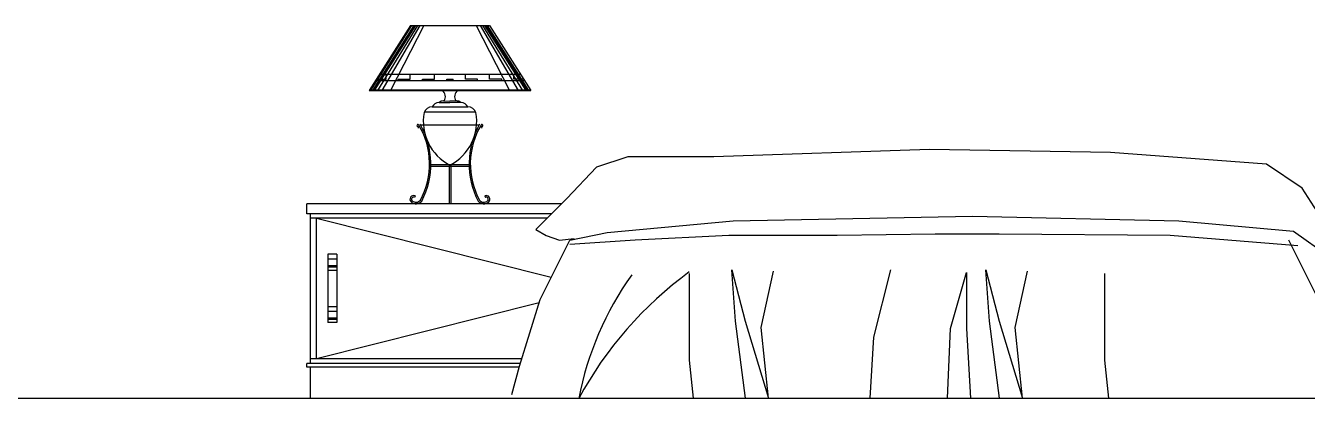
# Model space of a CAD drawing. Header units: inches. Extents: x 15.4 to 57.9, y 9.9 to 34.7.
# Drawn here: x 22.781 to 26.08, y 20.297 to 21.255 of the extents above; entities that cross this region are included whole.
import ezdxf

# ---------------------------------------------------------------- set-up
doc = ezdxf.new("R2010")
doc.units = ezdxf.units.IN
doc.header["$MEASUREMENT"] = 0
doc.layers.add('02', color=2, linetype='Continuous')
doc.layers.add('1', color=1, linetype='Continuous')

msp = doc.modelspace()

# ---------------------------------------------------------------- linework, layer by layer
at = {"layer": '02'}
for p, q in [((23.7715, 21.2552), (23.6655, 21.0888)), ((23.7745, 21.2552), (23.6685, 21.0888)), ((23.7804, 21.2552), (23.6744, 21.0888)), ((23.7844, 21.2552), (23.6783, 21.0888)), ((23.7896, 21.2552), (23.6868, 21.0888)), ((23.7962, 21.2552), (23.698, 21.0888)), ((23.806, 21.2552), (23.7206, 21.0888)), ((23.7715, 21.2552), (23.9755, 21.2552)), ((23.941, 21.2552), (24.0264, 21.0888)), ((23.9508, 21.2552), (24.049, 21.0888)), ((23.9574, 21.2552), (24.0602, 21.0888)), ((23.9626, 21.2552), (24.0687, 21.0888)), ((23.9666, 21.2552), (24.0726, 21.0888)), ((23.9695, 21.2552), (24.0756, 21.0888)), ((23.9755, 21.2552), (24.0815, 21.0888)), ((23.6814, 21.1138), (24.0656, 21.1138)), ((23.6839, 21.1177), (23.709, 21.1177)), ((23.692, 21.1304), (24.055, 21.1304)), ((23.709, 21.1177), (23.709, 21.1304)), ((23.7402, 21.1138), (23.7402, 21.1177)), ((23.7402, 21.1177), (23.7714, 21.1177)), ((23.7714, 21.1177), (23.7714, 21.1304)), ((23.8026, 21.1138), (23.8026, 21.1177)), ((23.8026, 21.1177), (23.8338, 21.1177)), ((23.8338, 21.1177), (23.8338, 21.1304)), ((23.865, 21.1138), (23.865, 21.1177)), ((23.865, 21.1177), (23.8819, 21.1177)), ((23.8819, 21.1138), (23.8819, 21.1177)), ((23.9131, 21.1177), (23.9131, 21.1304)), ((23.9443, 21.1177), (23.9131, 21.1177)), ((23.9443, 21.1138), (23.9443, 21.1177)), ((23.9755, 21.1177), (23.9755, 21.1304)), ((24.0067, 21.1177), (23.9755, 21.1177)), ((24.0067, 21.1138), (24.0067, 21.1177)), ((24.0379, 21.1177), (24.0379, 21.1304)), ((24.0631, 21.1177), (24.0379, 21.1177)), ((23.6655, 21.0888), (24.0815, 21.0888)), ((23.6666, 21.0905), (24.0804, 21.0905)), ((23.8276, 21.0464), (23.9194, 21.0464)), ((23.8453, 21.0574), (23.8735, 21.0572)), ((23.857, 21.0615), (23.8735, 21.0614)), ((23.89, 21.0615), (23.8735, 21.0614)), ((23.9017, 21.0574), (23.8735, 21.0572)), ((23.9399, 21.0325), (23.807, 21.0325)), ((23.7913, 20.9955), (23.7917, 20.9913)), ((23.7978, 21.0001), (23.9489, 21.0001)), ((23.9554, 20.9955), (23.955, 20.9913)), ((24.3312, 20.9177), (24.2509, 20.891)), ((24.5529, 20.9177), (24.3312, 20.9177)), ((25.1073, 20.9368), (24.5529, 20.9177)), ((25.5738, 20.9292), (25.1073, 20.9368)), ((25.9753, 20.8986), (25.5738, 20.9292)), ((23.824, 20.894), (23.9227, 20.894)), ((23.8241, 20.8981), (23.9226, 20.8981)), ((23.8713, 20.8978), (23.8713, 20.7966)), ((23.8755, 20.8977), (23.8755, 20.7966)), ((24.2509, 20.891), (24.1744, 20.8108)), ((26.0671, 20.8375), (25.9753, 20.8986)), ((23.7837, 20.8173), (23.782, 20.8135)), ((23.963, 20.8173), (23.9647, 20.8135)), ((26.1206, 20.7535), (26.0671, 20.8375)), ((24.1602, 20.7966), (23.5049, 20.7966)), ((23.5049, 20.7716), (23.5049, 20.7966)), ((24.1744, 20.8108), (24.0941, 20.7305)), ((24.1351, 20.7716), (23.5049, 20.7716)), ((23.5149, 20.3866), (23.5149, 20.7716)), ((24.1231, 20.7596), (23.5149, 20.7596)), ((23.5299, 20.7596), (24.1342, 20.6083)), ((23.5299, 20.3986), (23.5299, 20.7596)), ((24.2776, 20.7229), (24.6026, 20.7535)), ((24.6026, 20.7535), (25.2182, 20.7649)), ((25.2182, 20.7649), (25.7497, 20.7535)), ((25.7497, 20.7535), (26.0441, 20.7267)), ((24.0941, 20.7305), (24.1209, 20.7153)), ((24.182, 20.7038), (24.2776, 20.7229)), ((25.1226, 20.7191), (24.8703, 20.7153)), ((25.2871, 20.7191), (25.1226, 20.7191)), ((25.7268, 20.7153), (25.2871, 20.7191)), ((26.0441, 20.7267), (26.1359, 20.6618)), ((24.1056, 20.551), (24.182, 20.7038)), ((24.1209, 20.7153), (24.1553, 20.7038)), ((24.1553, 20.7038), (24.1935, 20.7076)), ((24.3503, 20.7038), (24.182, 20.6923)), ((24.5912, 20.7153), (24.3503, 20.7038)), ((24.8703, 20.7153), (24.5912, 20.7153)), ((26.0556, 20.6885), (25.7268, 20.7153)), ((26.1091, 20.551), (26.0327, 20.7038)), ((23.5595, 20.6676), (23.5595, 20.4914)), ((23.5823, 20.6676), (23.5595, 20.6676)), ((23.5595, 20.6555), (23.5823, 20.6555)), ((23.5823, 20.6676), (23.5823, 20.4914)), ((23.5595, 20.6384), (23.5823, 20.6384)), ((23.5595, 20.6348), (23.5823, 20.6348)), ((23.5595, 20.6264), (23.5823, 20.6264)), ((24.4892, 20.6174), (24.4892, 20.3945)), ((24.599, 20.6268), (24.6335, 20.4949)), ((24.6084, 20.4949), (24.599, 20.6268)), ((24.6744, 20.4792), (24.7058, 20.6237)), ((25.0076, 20.6268), (24.9637, 20.4541)), ((25.1616, 20.4761), (25.2025, 20.6205)), ((25.2025, 20.6205), (25.2025, 20.4761)), ((25.2528, 20.6268), (25.2873, 20.4949)), ((25.2622, 20.4949), (25.2528, 20.6268)), ((25.3282, 20.4792), (25.3596, 20.6237)), ((25.5576, 20.6174), (25.5576, 20.3945)), ((24.1028, 20.542), (23.5299, 20.3986)), ((23.5595, 20.5326), (23.5823, 20.5326)), ((23.5595, 20.5206), (23.5823, 20.5206)), ((24.052, 20.3791), (24.1056, 20.551)), ((23.5595, 20.5035), (23.5823, 20.5035)), ((23.5595, 20.4999), (23.5823, 20.4999)), ((23.5823, 20.4914), (23.5595, 20.4914)), ((24.6341, 20.2966), (24.6084, 20.4949)), ((24.6335, 20.4949), (24.6933, 20.2971)), ((25.2879, 20.2966), (25.2622, 20.4949)), ((25.2873, 20.4949), (25.347, 20.2971)), ((24.6933, 20.2971), (24.6744, 20.4792)), ((24.9637, 20.4541), (24.9544, 20.2966)), ((25.1541, 20.2966), (25.1616, 20.4761)), ((25.2025, 20.4761), (25.2133, 20.2966)), ((25.347, 20.2971), (25.3282, 20.4792)), ((24.0544, 20.3866), (23.5049, 20.3866)), ((23.5049, 20.3766), (23.5049, 20.3866)), ((24.0581, 20.3986), (23.5149, 20.3986)), ((24.4892, 20.3945), (24.4997, 20.2966)), ((25.5576, 20.3945), (25.5681, 20.2966)), ((24.0514, 20.3766), (23.5049, 20.3766)), ((23.5149, 20.2966), (23.5149, 20.3766)), ((24.0329, 20.3065), (24.052, 20.3791)), ((23.5149, 20.2966), (26.6949, 20.2966))]:
    msp.add_line(p, q, dxfattribs=at)
for centre, radius, start, end in [((23.842, 21.0727), 0.0196, 325.6014, 55.651), ((23.905, 21.0727), 0.0196, 124.349, 214.3986), ((23.8279, 21.0236), 0.0227, 90.9754, 159.1082), ((23.8453, 21.0376), 0.0198, 90, 153.8109), ((23.8557, 21.0464), 0.0151, 85.27, 133.6097), ((23.8912, 21.0464), 0.0151, 46.3903, 94.73), ((23.9017, 21.0376), 0.0198, 26.1891, 90), ((23.919, 21.0236), 0.0227, 20.8918, 89.0246), ((23.932, 21.0096), 0.1273, 169.9962, 242.6044), ((23.8149, 21.0096), 0.1273, 297.3956, 10.0038), ((23.7911, 20.9981), 0.00269, 32.0735, 275.454), ((23.6258, 20.8996), 0.1951, 331.461, 30.8136), ((23.6182, 20.8994), 0.2059, 332.3858, 29.8079), ((24.1285, 20.8994), 0.2059, 150.1921, 207.6142), ((24.1209, 20.8996), 0.1951, 149.1864, 208.539), ((23.9556, 20.9981), 0.00269, 264.546, 147.9265), ((23.7799, 20.8086), 0.00943, 66.2695, 227.016), ((23.9668, 20.8086), 0.00943, 312.984, 113.7305), ((23.786, 20.8153), 0.0185, 227.0771, 322.3729), ((23.7799, 20.8086), 0.00527, 66.2695, 227.016), ((23.786, 20.8151), 0.0142, 226.9126, 322.2806), ((23.9607, 20.8153), 0.0185, 217.6271, 312.9229), ((23.9607, 20.8151), 0.0142, 217.7194, 313.0874), ((23.9668, 20.8086), 0.00527, 312.984, 113.7305), ((25.0721, 19.8249), 0.9872, 126.1931, 151.4616), ((25.0001, 20.1432), 0.8099, 144.4136, 169.086)]:
    msp.add_arc(centre, radius, start, end, dxfattribs=at)
at = {"layer": '1'}
msp.add_line((15.7844, 20.2966), (36.0806, 20.2966), dxfattribs=at)

doc.saveas('drawing.dxf')
